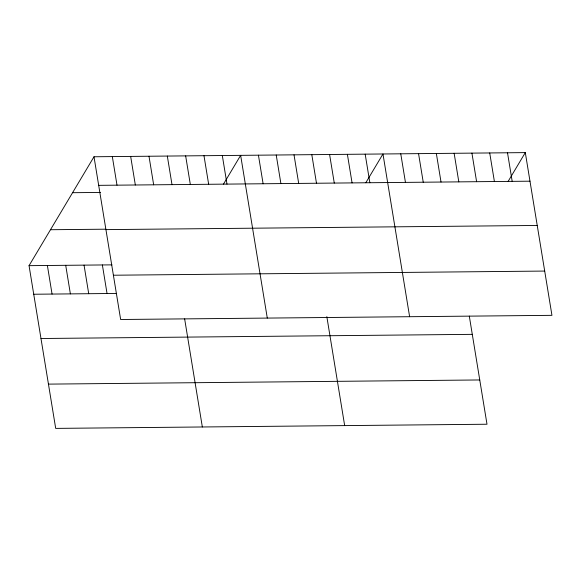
<?xml version="1.0" encoding="UTF-8"?>
<svg xmlns="http://www.w3.org/2000/svg" width="581" height="581" viewBox="0 0 581 581"><rect width="100%" height="100%" fill="white"/><g stroke="black" fill="none" stroke-linecap="round" stroke-linejoin="round"><path stroke-width="0.87" d="M469.303 316.122L487.001 424.232L55.696 428.393L29.05 265.662L93.999 156.768L525.304 152.607L551.95 315.338L120.645 319.499L93.999 156.768M223.496 184.104L240.643 155.352L267.289 318.083M365.827 182.732L382.973 153.98L409.62 316.71M508.157 181.352L525.304 152.607M98.676 185.346L529.981 181.185M72.567 192.703L100.498 192.434M50.482 229.727L105.473 229.197M105.924 229.618L537.229 225.457M29.05 265.662L111.973 264.863M113.397 275.227L544.702 271.066M33.727 294.24L116.65 293.441M40.982 338.512L472.288 334.351M48.448 384.121L479.753 379.959M507.511 152.781L512.188 181.359M489.718 152.948L494.402 181.526M471.925 153.123L476.609 181.7M454.139 153.29L458.816 181.875M436.346 153.464L441.023 182.042M418.552 153.638L423.237 182.216M400.759 153.805L405.444 182.383M365.18 154.154L369.857 182.732M347.387 154.321L352.071 182.899M329.594 154.495L334.278 183.073M311.808 154.669L316.485 183.247M326.827 316.623L344.671 425.604M294.015 154.836L298.692 183.414M276.222 155.011L280.899 183.589M258.429 155.185L263.113 183.763M222.312 155.534L226.989 184.112M203.982 155.708L208.659 184.286M185.651 155.882L190.328 184.46M167.321 156.064L171.998 184.642M184.642 318.867L202.341 426.977M148.99 156.238L153.667 184.816M130.66 156.42L135.337 184.998M112.329 156.594L117.006 185.172M102.372 264.958L107.049 293.536M84.042 265.132L88.719 293.71M65.711 265.314L70.388 293.892M47.381 265.488L52.058 294.066"/></g></svg>
